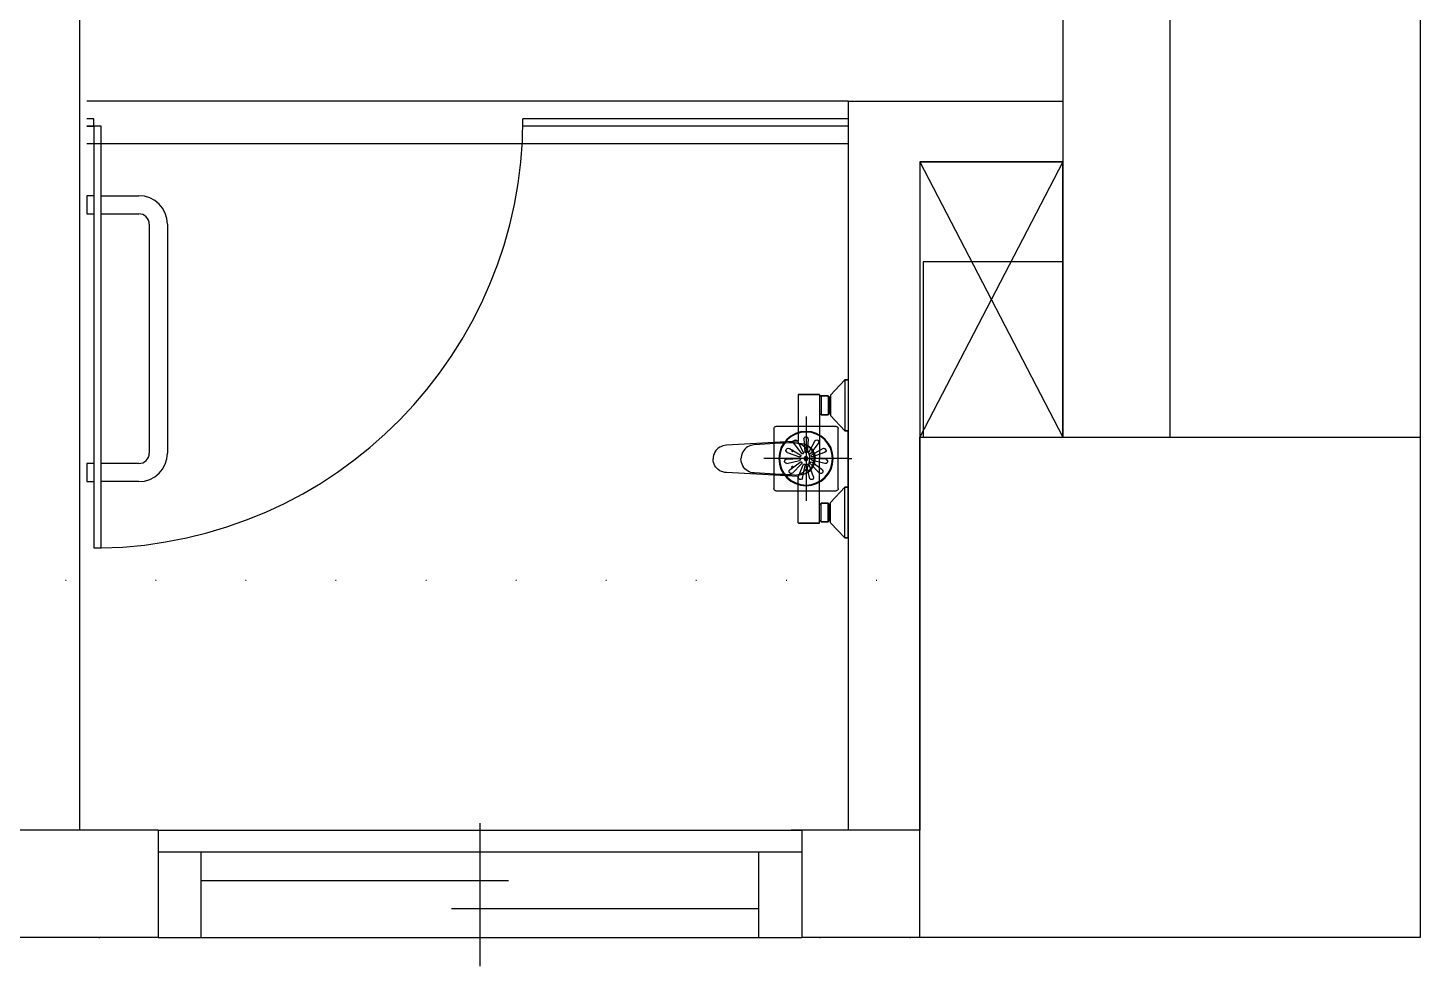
# Model space of a CAD drawing. Header units: millimetres. Extents: x 98197 to 106565, y 53890 to 60222.
# Drawn here: x 104638.1 to 104832.9, y 56351.6 to 56482.8 of the extents above; entities that cross this region are included whole.
import ezdxf

# ---------------------------------------------------------------- set-up
doc = ezdxf.new("R2010")
doc.units = ezdxf.units.MM
doc.header["$LTSCALE"] = 50
doc.header["$MEASUREMENT"] = 0
doc.linetypes.add('DOT', pattern=[0.25, 0, -0.25])
doc.layers.get('0').update_dxf_attribs({"color": 8, "linetype": 'CONTINUOUS'})
doc.layers.add('00', color=7, linetype='DOT')

# ---------------------------------------------------------------- blocks, each defined once
blk = doc.blocks.new('*U27', base_point=(551368.96, 44174.06))
for p, q in [((551368.96, 44185.56), (551368.96, 44165.56)), ((551323.96, 44166.56), (551323.96, 44181.56)), ((551413.96, 44181.56), (551323.96, 44181.56)), ((551329.96, 44181.56), (551329.96, 44169.56)), ((551407.96, 44181.56), (551407.96, 44169.56)), ((551413.96, 44166.56), (551413.96, 44181.56)), ((551329.96, 44177.56), (551372.96, 44177.56)), ((551407.96, 44173.56), (551364.96, 44173.56)), ((551413.96, 44169.56), (551323.96, 44169.56)), ((551413.96, 44166.56), (551323.96, 44166.56))]:
    blk.add_line(p, q)
blk = doc.blocks.new('1247A')
for p, q in [((-13298.51, 8267.25), (-13298.01, 8267.25)), ((-13298.01, 8267.25), (-13298.51, 8267.25)), ((-13298.51, 8267.25), (-13298.51, 8267.12)), ((-13298.01, 8267.25), (-13296.01, 8265.12)), ((-13298.01, 8267.25), (-13296.01, 8265.12)), ((-13298.01, 8267.25), (-13298.01, 8267.12)), ((-13298.51, 8267.12), (-13298.51, 8266.77)), ((-13298.51, 8266.77), (-13298.51, 8266.2)), ((-13298.51, 8266.2), (-13298.51, 8265.46)), ((-13298.51, 8265.46), (-13298.51, 8264.61)), ((-13298.01, 8267.12), (-13298.01, 8266.77)), ((-13298.01, 8266.77), (-13298.01, 8266.2)), ((-13298.01, 8266.2), (-13298.01, 8265.46)), ((-13298.01, 8265.46), (-13298.01, 8264.61)), ((-13294.01, 8265.2), (-13294.51, 8265.2)), ((-13294.51, 8265.2), (-13294.01, 8265.2)), ((-13294.51, 8265.2), (-13294.51, 8265.14)), ((-13293.51, 8265.2), (-13294.01, 8265.2)), ((-13294.01, 8265.2), (-13293.51, 8265.2)), ((-13293, 8265.2), (-13293.51, 8265.2)), ((-13293.51, 8265.2), (-13293, 8265.2)), ((-13293, 8265.2), (-13292.54, 8265.2)), ((-13292.54, 8265.2), (-13293, 8265.2)), ((-13292.54, 8265.2), (-13292.13, 8265.2)), ((-13292.13, 8265.2), (-13292.54, 8265.2)), ((-13292.13, 8265.2), (-13291.82, 8265.2)), ((-13291.82, 8265.2), (-13292.13, 8265.2)), ((-13291.82, 8265.2), (-13291.63, 8265.2)), ((-13291.63, 8265.2), (-13291.82, 8265.2)), ((-13291.63, 8265.2), (-13291.55, 8265.2)), ((-13291.55, 8265.2), (-13291.63, 8265.2)), ((-13291.55, 8265.2), (-13291.51, 8265.14)), ((-13298.51, 8264.61), (-13298.51, 8263.7)), ((-13298.51, 8263.7), (-13298.51, 8262.79)), ((-13298.01, 8264.61), (-13298.01, 8263.7)), ((-13298.01, 8263.7), (-13298.01, 8262.79)), ((-13296.01, 8265.12), (-13296.01, 8265.07)), ((-13296.01, 8265.07), (-13296.01, 8264.93)), ((-13296.01, 8264.93), (-13296.01, 8264.82)), ((-13296.01, 8264.93), (-13296.01, 8264.7)), ((-13296.01, 8264.82), (-13295.91, 8264.82)), ((-13296.01, 8264.82), (-13296.01, 8264.77)), ((-13295.91, 8264.82), (-13296.01, 8264.82)), ((-13296.01, 8264.77), (-13296.01, 8264.66)), ((-13296.01, 8264.7), (-13296.01, 8264.41)), ((-13296.01, 8264.66), (-13296.01, 8264.49)), ((-13296.01, 8264.49), (-13296.01, 8264.26)), ((-13296.01, 8264.41), (-13296.01, 8264.06)), ((-13296.01, 8264.26), (-13296.01, 8263.98)), ((-13296.01, 8264.06), (-13296.01, 8263.7)), ((-13296.01, 8263.98), (-13296.01, 8263.7)), ((-13296.01, 8263.7), (-13296.01, 8263.33)), ((-13296.01, 8263.7), (-13296.01, 8263.42)), ((-13296.01, 8263.42), (-13296.01, 8263.14)), ((-13296.01, 8263.33), (-13296.01, 8262.99)), ((-13295.71, 8265.02), (-13295.91, 8264.82)), ((-13295.91, 8264.82), (-13295.91, 8264.77)), ((-13295.91, 8264.77), (-13295.91, 8264.66)), ((-13295.91, 8264.66), (-13295.91, 8264.49)), ((-13295.91, 8264.49), (-13295.91, 8264.26)), ((-13295.91, 8264.26), (-13295.91, 8263.98)), ((-13295.91, 8263.98), (-13295.91, 8263.7)), ((-13295.91, 8263.7), (-13295.91, 8263.42)), ((-13295.91, 8263.42), (-13295.91, 8263.14)), ((-13295.71, 8265.02), (-13295.51, 8265.02)), ((-13295.51, 8265.02), (-13295.71, 8265.02)), ((-13295.71, 8265.02), (-13295.71, 8264.97)), ((-13295.71, 8264.97), (-13295.71, 8262.38)), ((-13295.51, 8265.02), (-13295.21, 8265.02)), ((-13295.21, 8265.02), (-13295.51, 8265.02)), ((-13294.91, 8265.02), (-13295.21, 8265.02)), ((-13295.21, 8265.02), (-13294.91, 8265.02)), ((-13294.91, 8265.02), (-13294.71, 8265.02)), ((-13294.71, 8265.02), (-13294.91, 8265.02)), ((-13294.71, 8265.02), (-13294.51, 8264.82)), ((-13294.71, 8265.02), (-13294.71, 8264.97)), ((-13294.71, 8264.97), (-13294.71, 8262.38)), ((-13294.51, 8265.14), (-13294.51, 8256.2)), ((-13294.51, 8265.14), (-13294.51, 8256.2)), ((-13291.51, 8265.14), (-13291.51, 8258.66)), ((-13291.51, 8265.14), (-13291.51, 8258.66)), ((-13298.51, 8262.79), (-13298.51, 8261.93)), ((-13298.51, 8261.93), (-13298.51, 8261.19)), ((-13298.01, 8262.79), (-13298.01, 8261.93)), ((-13296.01, 8262.28), (-13298.01, 8260.15)), ((-13298.01, 8261.93), (-13298.01, 8261.19)), ((-13296.01, 8263.14), (-13296.01, 8262.91)), ((-13296.01, 8262.99), (-13296.01, 8262.7)), ((-13296.01, 8262.91), (-13296.01, 8262.74)), ((-13296.01, 8262.74), (-13296.01, 8262.62)), ((-13296.01, 8262.7), (-13296.01, 8262.47)), ((-13296.01, 8262.62), (-13296.01, 8262.58)), ((-13296.01, 8262.58), (-13296.01, 8262.47)), ((-13296.01, 8262.58), (-13295.91, 8262.58)), ((-13295.91, 8262.58), (-13296.01, 8262.58)), ((-13296.01, 8262.47), (-13296.01, 8262.33)), ((-13296.01, 8262.33), (-13296.01, 8262.28)), ((-13295.91, 8263.14), (-13295.91, 8262.91)), ((-13295.91, 8262.91), (-13295.91, 8262.74)), ((-13295.91, 8262.74), (-13295.91, 8262.62)), ((-13295.91, 8262.62), (-13295.91, 8262.58)), ((-13295.91, 8262.58), (-13295.71, 8262.38)), ((-13295.21, 8262.38), (-13295.71, 8262.38)), ((-13295.71, 8262.38), (-13295.21, 8262.38)), ((-13294.91, 8262.38), (-13295.21, 8262.38)), ((-13295.21, 8262.38), (-13294.91, 8262.38)), ((-13294.91, 8262.38), (-13294.71, 8262.38)), ((-13294.71, 8262.38), (-13294.91, 8262.38)), ((-13294.51, 8262.58), (-13294.71, 8262.38)), ((-13298.51, 8261.19), (-13298.51, 8260.63)), ((-13298.51, 8260.63), (-13298.51, 8260.28)), ((-13298.51, 8260.28), (-13298.51, 8260.15)), ((-13298.51, 8260.15), (-13298.01, 8260.15)), ((-13298.01, 8260.15), (-13298.51, 8260.15)), ((-13298.51, 8252.25), (-13298.51, 8260.15)), ((-13298.01, 8261.19), (-13298.01, 8260.63)), ((-13298.01, 8260.63), (-13298.01, 8260.28)), ((-13298.01, 8260.28), (-13298.01, 8260.15)), ((-13293.27, 8257.76), (-13293.61, 8257.29)), ((-13293.32, 8257.54), (-13293.48, 8257.29)), ((-13293.14, 8257.75), (-13293.32, 8257.54)), ((-13292.81, 8258.11), (-13293.27, 8257.76)), ((-13292.95, 8257.94), (-13293.14, 8257.75)), ((-13292.72, 8258.11), (-13292.95, 8257.94)), ((-13292.69, 8257.57), (-13292.85, 8257.33)), ((-13292.29, 8258.32), (-13292.81, 8258.11)), ((-13292.48, 8258.22), (-13292.72, 8258.11)), ((-13292.5, 8257.79), (-13292.69, 8257.57)), ((-13292.3, 8257.98), (-13292.5, 8257.79)), ((-13292.06, 8258.16), (-13292.3, 8257.98)), ((-13291.98, 8258.37), (-13292.29, 8258.32)), ((-13291.98, 8258.37), (-13292.29, 8258.32)), ((-13291.81, 8258.28), (-13292.06, 8258.16)), ((-13291.28, 8258.43), (-13291.98, 8258.37)), ((-13291.55, 8258.37), (-13291.81, 8258.28)), ((-13291.28, 8258.43), (-13291.55, 8258.37)), ((-13291.51, 8258.66), (-13281.48, 8258.1)), ((-13290.99, 8258.46), (-13291.28, 8258.43)), ((-13290.99, 8258.46), (-13290.58, 8258.45)), ((-13290.77, 8257.41), (-13290.79, 8257.38)), ((-13290.75, 8257.42), (-13290.77, 8257.41)), ((-13290.72, 8257.43), (-13290.75, 8257.42)), ((-13290.7, 8257.43), (-13290.72, 8257.43)), ((-13290.7, 8257.43), (-13290.67, 8257.43)), ((-13290.67, 8257.43), (-13290.65, 8257.42)), ((-13290.65, 8257.42), (-13290.63, 8257.41)), ((-13290.63, 8257.41), (-13290.61, 8257.38)), ((-13290.58, 8258.45), (-13290.21, 8258.44)), ((-13290.21, 8258.44), (-13289.79, 8258.42)), ((-13289.79, 8258.42), (-13289.36, 8258.4)), ((-13289.36, 8258.4), (-13289.05, 8258.38)), ((-13289.05, 8258.38), (-13285.35, 8258.15)), ((-13285.35, 8258.15), (-13285.11, 8258.13)), ((-13285.11, 8258.13), (-13284.87, 8258.08)), ((-13284.87, 8258.08), (-13284.64, 8257.99)), ((-13284.64, 8257.99), (-13284.43, 8257.89)), ((-13284.43, 8257.89), (-13284.22, 8257.74)), ((-13284.22, 8257.74), (-13284.05, 8257.57)), ((-13284.05, 8257.57), (-13283.89, 8257.39)), ((-13281.48, 8258.1), (-13281.23, 8258.08)), ((-13281.23, 8258.08), (-13280.99, 8258.03)), ((-13280.99, 8258.03), (-13280.76, 8257.95)), ((-13280.76, 8257.95), (-13280.54, 8257.85)), ((-13280.54, 8257.85), (-13280.33, 8257.7)), ((-13280.33, 8257.7), (-13280.16, 8257.54)), ((-13280.16, 8257.54), (-13280, 8257.36)), ((-13294.51, 8247.26), (-13294.51, 8256.2)), ((-13294.51, 8247.26), (-13294.51, 8256.2)), ((-13293.82, 8256.76), (-13293.9, 8256.2)), ((-13293.82, 8255.64), (-13293.9, 8256.2)), ((-13293.61, 8257.29), (-13293.82, 8256.76)), ((-13293.61, 8255.11), (-13293.82, 8255.64)), ((-13293.72, 8256.49), (-13293.74, 8256.2)), ((-13293.72, 8255.91), (-13293.74, 8256.2)), ((-13293.67, 8256.76), (-13293.72, 8256.49)), ((-13293.67, 8255.64), (-13293.72, 8255.91)), ((-13293.58, 8257.04), (-13293.67, 8256.76)), ((-13293.58, 8255.36), (-13293.67, 8255.64)), ((-13293.48, 8257.29), (-13293.58, 8257.04)), ((-13293.11, 8256.5), (-13293.13, 8256.2)), ((-13293.11, 8255.9), (-13293.13, 8256.2)), ((-13293.05, 8256.78), (-13293.11, 8256.5)), ((-13293.05, 8255.62), (-13293.11, 8255.9)), ((-13292.97, 8257.06), (-13293.05, 8256.78)), ((-13292.97, 8255.34), (-13293.05, 8255.62)), ((-13292.85, 8257.33), (-13292.97, 8257.06)), ((-13290.79, 8257.38), (-13290.8, 8257.36)), ((-13290.8, 8257.36), (-13290.8, 8257.33)), ((-13290.8, 8257.33), (-13290.8, 8257.31)), ((-13290.8, 8257.31), (-13290.79, 8257.28)), ((-13290.79, 8257.28), (-13290.77, 8257.26)), ((-13290.77, 8257.26), (-13290.75, 8257.25)), ((-13290.75, 8257.25), (-13290.72, 8257.24)), ((-13290.72, 8257.24), (-13290.7, 8257.23)), ((-13290.67, 8257.24), (-13290.7, 8257.23)), ((-13290.65, 8257.25), (-13290.67, 8257.24)), ((-13290.63, 8257.26), (-13290.65, 8257.25)), ((-13290.61, 8257.28), (-13290.63, 8257.26)), ((-13290.61, 8257.38), (-13290.6, 8257.36)), ((-13290.6, 8257.31), (-13290.61, 8257.28)), ((-13290.6, 8257.36), (-13290.6, 8257.33)), ((-13290.6, 8257.33), (-13290.6, 8257.31)), ((-13283.89, 8257.39), (-13283.75, 8257.17)), ((-13283.75, 8257.17), (-13283.65, 8256.95)), ((-13283.65, 8256.95), (-13283.57, 8256.7)), ((-13283.65, 8255.45), (-13283.57, 8255.7)), ((-13283.57, 8256.7), (-13283.52, 8256.46)), ((-13283.57, 8255.7), (-13283.52, 8255.94)), ((-13283.52, 8256.46), (-13283.5, 8256.2)), ((-13283.52, 8255.94), (-13283.5, 8256.2)), ((-13280, 8257.36), (-13279.85, 8257.15)), ((-13279.85, 8257.15), (-13279.75, 8256.93)), ((-13279.85, 8255.25), (-13279.75, 8255.47)), ((-13279.75, 8256.93), (-13279.68, 8256.69)), ((-13279.75, 8256.93), (-13279.68, 8256.69)), ((-13279.75, 8255.47), (-13279.68, 8255.71)), ((-13279.75, 8255.47), (-13279.68, 8255.71)), ((-13279.68, 8256.69), (-13279.63, 8256.45)), ((-13279.68, 8256.69), (-13279.63, 8256.45)), ((-13279.68, 8255.71), (-13279.63, 8255.95)), ((-13279.68, 8255.71), (-13279.63, 8255.95)), ((-13279.63, 8256.45), (-13279.61, 8256.2)), ((-13279.63, 8256.45), (-13279.61, 8256.2)), ((-13279.63, 8255.95), (-13279.61, 8256.2)), ((-13279.63, 8255.95), (-13279.61, 8256.2)), ((-13293.27, 8254.64), (-13293.61, 8255.11)), ((-13293.48, 8255.11), (-13293.58, 8255.36)), ((-13293.32, 8254.86), (-13293.48, 8255.11)), ((-13293.14, 8254.65), (-13293.32, 8254.86)), ((-13292.81, 8254.29), (-13293.27, 8254.64)), ((-13292.95, 8254.46), (-13293.14, 8254.65)), ((-13292.85, 8255.07), (-13292.97, 8255.34)), ((-13292.72, 8254.29), (-13292.95, 8254.46)), ((-13292.69, 8254.83), (-13292.85, 8255.07)), ((-13292.29, 8254.08), (-13292.81, 8254.29)), ((-13292.48, 8254.18), (-13292.72, 8254.29)), ((-13292.5, 8254.61), (-13292.69, 8254.83)), ((-13292.3, 8254.42), (-13292.5, 8254.61)), ((-13292.06, 8254.24), (-13292.3, 8254.42)), ((-13291.98, 8254.03), (-13292.29, 8254.08)), ((-13291.98, 8254.03), (-13292.29, 8254.08)), ((-13291.81, 8254.12), (-13292.06, 8254.24)), ((-13291.28, 8253.96), (-13291.98, 8254.03)), ((-13291.55, 8254.03), (-13291.81, 8254.12)), ((-13291.28, 8253.96), (-13291.55, 8254.03)), ((-13291.51, 8253.74), (-13281.48, 8254.3)), ((-13291.51, 8247.26), (-13291.51, 8253.74)), ((-13291.51, 8247.26), (-13291.51, 8253.74)), ((-13290.99, 8253.94), (-13291.28, 8253.96)), ((-13290.99, 8253.94), (-13290.58, 8253.95)), ((-13290.8, 8255.09), (-13290.79, 8255.11)), ((-13290.8, 8255.07), (-13290.8, 8255.09)), ((-13290.8, 8255.04), (-13290.8, 8255.07)), ((-13290.79, 8255.02), (-13290.8, 8255.04)), ((-13290.79, 8255.11), (-13290.77, 8255.14)), ((-13290.77, 8254.99), (-13290.79, 8255.02)), ((-13290.77, 8255.14), (-13290.75, 8255.15)), ((-13290.75, 8254.98), (-13290.77, 8254.99)), ((-13290.75, 8255.15), (-13290.72, 8255.16)), ((-13290.72, 8254.97), (-13290.75, 8254.98)), ((-13290.72, 8255.16), (-13290.7, 8255.17)), ((-13290.7, 8254.97), (-13290.72, 8254.97)), ((-13290.67, 8255.16), (-13290.7, 8255.17)), ((-13290.7, 8254.97), (-13290.67, 8254.97)), ((-13290.65, 8255.15), (-13290.67, 8255.16)), ((-13290.67, 8254.97), (-13290.65, 8254.98)), ((-13290.63, 8255.14), (-13290.65, 8255.15)), ((-13290.65, 8254.98), (-13290.63, 8254.99)), ((-13290.61, 8255.11), (-13290.63, 8255.14)), ((-13290.63, 8254.99), (-13290.61, 8255.02)), ((-13290.6, 8255.09), (-13290.61, 8255.11)), ((-13290.61, 8255.02), (-13290.6, 8255.04)), ((-13290.6, 8255.07), (-13290.6, 8255.09)), ((-13290.6, 8255.04), (-13290.6, 8255.07)), ((-13290.58, 8253.95), (-13290.21, 8253.96)), ((-13290.21, 8253.96), (-13289.79, 8253.98)), ((-13289.79, 8253.98), (-13289.36, 8254)), ((-13289.36, 8254), (-13289.05, 8254.02)), ((-13289.05, 8254.02), (-13285.35, 8254.25)), ((-13285.35, 8254.25), (-13285.11, 8254.27)), ((-13285.11, 8254.27), (-13284.87, 8254.32)), ((-13284.87, 8254.32), (-13284.64, 8254.41)), ((-13284.64, 8254.41), (-13284.43, 8254.51)), ((-13284.43, 8254.51), (-13284.22, 8254.66)), ((-13284.22, 8254.66), (-13284.05, 8254.83)), ((-13284.05, 8254.83), (-13283.89, 8255.01)), ((-13283.89, 8255.01), (-13283.75, 8255.23)), ((-13283.75, 8255.23), (-13283.65, 8255.45)), ((-13281.48, 8254.3), (-13281.23, 8254.32)), ((-13281.23, 8254.32), (-13280.99, 8254.37)), ((-13280.99, 8254.37), (-13280.76, 8254.45)), ((-13280.76, 8254.45), (-13280.54, 8254.55)), ((-13280.54, 8254.55), (-13280.33, 8254.7)), ((-13280.33, 8254.7), (-13280.16, 8254.86)), ((-13280.16, 8254.86), (-13280, 8255.04)), ((-13280, 8255.04), (-13279.85, 8255.25)), ((-13298.01, 8252.25), (-13298.51, 8252.25)), ((-13298.51, 8252.12), (-13298.51, 8252.25)), ((-13298.51, 8252.25), (-13298.01, 8252.25)), ((-13298.51, 8251.77), (-13298.51, 8252.12)), ((-13298.51, 8251.2), (-13298.51, 8251.77)), ((-13296.01, 8250.12), (-13298.01, 8252.25)), ((-13298.01, 8252.12), (-13298.01, 8252.25)), ((-13298.01, 8251.77), (-13298.01, 8252.12)), ((-13298.01, 8251.2), (-13298.01, 8251.77)), ((-13298.51, 8250.46), (-13298.51, 8251.2)), ((-13298.51, 8249.61), (-13298.51, 8250.46)), ((-13298.51, 8248.7), (-13298.51, 8249.61)), ((-13298.01, 8250.46), (-13298.01, 8251.2)), ((-13298.01, 8249.61), (-13298.01, 8250.46)), ((-13298.01, 8248.7), (-13298.01, 8249.61)), ((-13296.01, 8250.07), (-13296.01, 8250.12)), ((-13296.01, 8249.93), (-13296.01, 8250.07)), ((-13296.01, 8249.7), (-13296.01, 8249.93)), ((-13296.01, 8249.82), (-13296.01, 8249.93)), ((-13295.91, 8249.82), (-13296.01, 8249.82)), ((-13296.01, 8249.77), (-13296.01, 8249.82)), ((-13296.01, 8249.82), (-13295.91, 8249.82)), ((-13296.01, 8249.66), (-13296.01, 8249.77)), ((-13296.01, 8249.41), (-13296.01, 8249.7)), ((-13296.01, 8249.49), (-13296.01, 8249.66)), ((-13295.91, 8249.82), (-13295.71, 8250.02)), ((-13295.91, 8249.77), (-13295.91, 8249.82)), ((-13295.91, 8249.66), (-13295.91, 8249.77)), ((-13295.91, 8249.49), (-13295.91, 8249.66)), ((-13295.71, 8250.02), (-13295.21, 8250.02)), ((-13295.71, 8247.43), (-13295.71, 8250.02)), ((-13295.21, 8250.02), (-13295.71, 8250.02)), ((-13295.21, 8250.02), (-13294.91, 8250.02)), ((-13294.91, 8250.02), (-13295.21, 8250.02)), ((-13294.71, 8250.02), (-13294.91, 8250.02)), ((-13294.91, 8250.02), (-13294.71, 8250.02)), ((-13294.51, 8249.82), (-13294.71, 8250.02)), ((-13294.71, 8247.43), (-13294.71, 8250.02)), ((-13298.51, 8247.79), (-13298.51, 8248.7)), ((-13298.51, 8246.93), (-13298.51, 8247.79)), ((-13298.01, 8247.79), (-13298.01, 8248.7)), ((-13298.01, 8246.93), (-13298.01, 8247.79)), ((-13296.01, 8249.26), (-13296.01, 8249.49)), ((-13296.01, 8249.06), (-13296.01, 8249.41)), ((-13296.01, 8248.98), (-13296.01, 8249.26)), ((-13296.01, 8248.7), (-13296.01, 8249.06)), ((-13296.01, 8248.7), (-13296.01, 8248.98)), ((-13296.01, 8248.42), (-13296.01, 8248.7)), ((-13296.01, 8248.33), (-13296.01, 8248.7)), ((-13296.01, 8248.14), (-13296.01, 8248.42)), ((-13296.01, 8247.99), (-13296.01, 8248.33)), ((-13296.01, 8247.91), (-13296.01, 8248.14)), ((-13296.01, 8247.7), (-13296.01, 8247.99)), ((-13296.01, 8247.74), (-13296.01, 8247.91)), ((-13296.01, 8247.62), (-13296.01, 8247.74)), ((-13296.01, 8247.47), (-13296.01, 8247.7)), ((-13295.91, 8249.26), (-13295.91, 8249.49)), ((-13295.91, 8248.98), (-13295.91, 8249.26)), ((-13295.91, 8248.7), (-13295.91, 8248.98)), ((-13295.91, 8248.42), (-13295.91, 8248.7)), ((-13295.91, 8248.14), (-13295.91, 8248.42)), ((-13295.91, 8247.91), (-13295.91, 8248.14)), ((-13295.91, 8247.74), (-13295.91, 8247.91)), ((-13295.91, 8247.62), (-13295.91, 8247.74)), ((-13298.51, 8246.19), (-13298.51, 8246.93)), ((-13298.51, 8245.63), (-13298.51, 8246.19)), ((-13298.01, 8245.15), (-13296.01, 8247.28)), ((-13298.01, 8245.15), (-13296.01, 8247.28)), ((-13298.01, 8246.19), (-13298.01, 8246.93)), ((-13298.01, 8245.63), (-13298.01, 8246.19)), ((-13296.01, 8247.58), (-13296.01, 8247.62)), ((-13295.91, 8247.58), (-13296.01, 8247.58)), ((-13296.01, 8247.58), (-13295.91, 8247.58)), ((-13296.01, 8247.47), (-13296.01, 8247.58)), ((-13296.01, 8247.33), (-13296.01, 8247.47)), ((-13296.01, 8247.28), (-13296.01, 8247.33)), ((-13295.91, 8247.58), (-13295.91, 8247.62)), ((-13295.71, 8247.38), (-13295.91, 8247.58)), ((-13295.71, 8247.38), (-13295.71, 8247.43)), ((-13295.51, 8247.38), (-13295.71, 8247.38)), ((-13295.71, 8247.38), (-13295.51, 8247.38)), ((-13295.21, 8247.38), (-13295.51, 8247.38)), ((-13295.51, 8247.38), (-13295.21, 8247.38)), ((-13295.21, 8247.38), (-13294.91, 8247.38)), ((-13294.91, 8247.38), (-13295.21, 8247.38)), ((-13294.71, 8247.38), (-13294.91, 8247.38)), ((-13294.91, 8247.38), (-13294.71, 8247.38)), ((-13294.71, 8247.38), (-13294.51, 8247.58)), ((-13294.71, 8247.38), (-13294.71, 8247.43)), ((-13294.51, 8247.2), (-13294.51, 8247.26)), ((-13294.51, 8247.2), (-13294.01, 8247.2)), ((-13294.01, 8247.2), (-13294.51, 8247.2)), ((-13294.01, 8247.2), (-13293.51, 8247.2)), ((-13293.51, 8247.2), (-13294.01, 8247.2)), ((-13293.51, 8247.2), (-13293, 8247.2)), ((-13293, 8247.2), (-13293.51, 8247.2)), ((-13292.54, 8247.2), (-13293, 8247.2)), ((-13293, 8247.2), (-13292.54, 8247.2)), ((-13292.13, 8247.2), (-13292.54, 8247.2)), ((-13292.54, 8247.2), (-13292.13, 8247.2)), ((-13291.82, 8247.2), (-13292.13, 8247.2)), ((-13292.13, 8247.2), (-13291.82, 8247.2)), ((-13291.63, 8247.2), (-13291.82, 8247.2)), ((-13291.82, 8247.2), (-13291.63, 8247.2)), ((-13291.55, 8247.2), (-13291.63, 8247.2)), ((-13291.63, 8247.2), (-13291.55, 8247.2)), ((-13291.55, 8247.2), (-13291.51, 8247.26)), ((-13298.51, 8245.28), (-13298.51, 8245.63)), ((-13298.51, 8245.15), (-13298.51, 8245.28)), ((-13298.01, 8245.15), (-13298.51, 8245.15)), ((-13298.51, 8245.15), (-13298.01, 8245.15)), ((-13298.01, 8245.28), (-13298.01, 8245.63)), ((-13298.01, 8245.15), (-13298.01, 8245.28))]:
    blk.add_line(p, q)
at = {"color": 3}
blk.add_line((-13298.51, 8256.25), (-13299.01, 8256.25), dxfattribs=at)
blk = doc.blocks.new('10D')
at = {"color": 8}
for p, q in [((-31142.94, 14854.47), (-31142.94, 14842.67)), ((-31148.84, 14848.57), (-31137.04, 14848.57))]:
    blk.add_line(p, q, dxfattribs=at)
at = {"color": 9, "true_color": 0xc9c9c9}
for p, q in [((-31147.44, 14844.37), (-31147.44, 14852.77)), ((-31147.14, 14853.07), (-31138.74, 14853.07)), ((-31138.44, 14852.77), (-31138.44, 14844.37)), ((-31145.32, 14849.99), (-31143.75, 14849.1)), ((-31144.65, 14850.68), (-31143.58, 14849.29)), ((-31144.18, 14851.05), (-31143.33, 14849.45)), ((-31143.24, 14851.27), (-31143.09, 14849.52)), ((-31142.64, 14851.32), (-31142.79, 14849.52)), ((-31141.73, 14851), (-31142.56, 14849.45)), ((-31141.21, 14850.72), (-31142.3, 14849.29)), ((-31140.61, 14849.96), (-31142.14, 14849.1)), ((-31145.71, 14848.48), (-31143.91, 14848.59)), ((-31145.57, 14847.89), (-31143.86, 14848.29)), ((-31145.52, 14849.42), (-31143.87, 14848.83)), ((-31145.22, 14847), (-31143.76, 14848.06)), ((-31144.79, 14846.58), (-31143.56, 14847.84)), ((-31143.14, 14848.62), (-31143.14, 14848.52)), ((-31143.14, 14848.62), (-31143.04, 14848.62)), ((-31143.14, 14848.52), (-31143.09, 14848.52)), ((-31143.14, 14848.52), (-31143.04, 14848.52)), ((-31142.99, 14848.77), (-31142.89, 14848.77)), ((-31142.99, 14848.67), (-31142.99, 14848.77)), ((-31142.99, 14848.38), (-31142.99, 14848.47)), ((-31142.99, 14848.38), (-31142.89, 14848.38)), ((-31142.89, 14848.67), (-31142.89, 14848.77)), ((-31142.89, 14848.38), (-31142.89, 14848.47)), ((-31142.75, 14848.62), (-31142.84, 14848.62)), ((-31142.75, 14848.52), (-31142.84, 14848.52)), ((-31142.79, 14848.52), (-31142.75, 14848.52)), ((-31142.75, 14848.62), (-31142.75, 14848.52)), ((-31141.06, 14846.54), (-31142.32, 14847.84)), ((-31140.71, 14847.03), (-31142.13, 14848.06)), ((-31140.26, 14847.88), (-31142.03, 14848.29)), ((-31140.32, 14849.44), (-31142.02, 14848.83)), ((-31140.23, 14848.48), (-31141.98, 14848.59)), ((-31144.01, 14846.02), (-31143.36, 14847.7)), ((-31143.42, 14845.9), (-31143.07, 14847.62)), ((-31142.46, 14845.85), (-31142.82, 14847.62)), ((-31141.9, 14846.06), (-31142.53, 14847.7)), ((-31138.74, 14844.07), (-31147.14, 14844.07))]:
    blk.add_line(p, q, dxfattribs=at)
for radius in [3.8, 3.7, 0.275]:
    blk.add_circle((-31142.94, 14848.57), radius, dxfattribs=at)
for centre, radius, start, end in [((-31147.14, 14852.77), 0.3, 90, 180), ((-31138.74, 14852.77), 0.3, 0, 90), ((-31145.45, 14849.71), 0.3, 65.4545, 254.9818), ((-31144.43, 14850.89), 0.3, 32.7273, 222.2546), ((-31142.94, 14851.32), 0.3, 0, 189.5273), ((-31141.46, 14850.89), 0.3, 327.2727, 156.8), ((-31140.44, 14849.71), 0.3, 294.5455, 124.0727), ((-31145.67, 14848.18), 0.3, 98.1818, 287.7091), ((-31143.88, 14848.44), 0.15, 278.1818, 98.1818), ((-31143.81, 14848.97), 0.15, 245.4545, 65.4545), ((-31143.66, 14847.95), 0.15, 310.9091, 130.9091), ((-31143.46, 14849.37), 0.15, 212.7273, 32.7273), ((-31143.21, 14847.66), 0.15, 343.6364, 163.6364), ((-31142.94, 14849.52), 0.15, 180, 0), ((-31143.04, 14848.67), 0.05, 270, 0), ((-31143.04, 14848.47), 0.05, 0, 90), ((-31142.84, 14848.67), 0.05, 180, 270), ((-31142.84, 14848.47), 0.05, 90, 180), ((-31142.68, 14847.66), 0.15, 16.3636, 196.3636), ((-31142.43, 14849.37), 0.15, 147.2727, 327.2727), ((-31142.23, 14847.95), 0.15, 49.0909, 229.0909), ((-31142.08, 14848.97), 0.15, 114.5455, 294.5455), ((-31142, 14848.44), 0.15, 81.8182, 261.8182), ((-31140.22, 14848.18), 0.3, 261.8182, 91.3455), ((-31145.02, 14846.77), 0.3, 130.9091, 320.4364), ((-31143.72, 14845.93), 0.3, 163.6364, 353.1636), ((-31142.17, 14845.93), 0.3, 196.3636, 25.8909), ((-31140.87, 14846.77), 0.3, 229.0909, 58.6182), ((-31147.14, 14844.37), 0.3, 180, 270), ((-31138.74, 14844.37), 0.3, 270, 0)]:
    blk.add_arc(centre, radius, start, end, dxfattribs=at)

msp = doc.modelspace()

# ---------------------------------------------------------------- linework, layer by layer
for p, q in [((104645.357, 56370.566), (104645.357, 56635.566)), ((104782.857, 56635.566), (104782.857, 56425.566)), ((104797.857, 56620.566), (104797.857, 56425.566)), ((104832.857, 56620.566), (104832.857, 56400.566)), ((104752.857, 56472.566), (104646.357, 56472.566)), ((104647.357, 56470.066), (104646.357, 56470.066)), ((104752.857, 56470.066), (104707.357, 56470.066)), ((104648.357, 56469.066), (104646.357, 56469.066)), ((104752.857, 56469.066), (104707.349, 56469.066)), ((104752.857, 56466.566), (104646.357, 56466.566)), ((104782.857, 56464.066), (104762.857, 56425.566)), ((104762.857, 56464.066), (104782.857, 56425.566)), ((104762.857, 56425.566), (104782.857, 56425.566)), ((104656.357, 56370.566), (104394.357, 56370.566)), ((104762.857, 56370.566), (104744.857, 56370.566)), ((104656.357, 56355.566), (104584.357, 56355.566)), ((104797.857, 56355.566), (104746.357, 56355.566))]:
    msp.add_line(p, q)
at = {"extrusion": (0, 0, -1)}
for p, q in [((104752.857, 56472.566), (104752.857, 56370.566)), ((104752.857, 56472.566), (104782.857, 56472.566)), ((104762.857, 56464.066), (104762.857, 56370.566)), ((104762.857, 56464.066), (104782.857, 56464.066))]:
    msp.add_line(p, q, dxfattribs=at)
at = {"lineweight": -3}
msp.add_line((104647.357, 56470.066), (104646.357, 56470.066), dxfattribs=at)
at = {"lineweight": -3, "ltscale": 0.01}
for p, q in [((104647.357, 56469.066, 0), (104647.357, 56470.066)), ((104646.357, 56469.066, 0), (104647.357, 56469.066, 0)), ((104648.357, 56469.066, 0), (104647.357, 56469.066, 0)), ((104647.357, 56469.066, 0), (104647.358, 56410.066, 0)), ((104648.358, 56410.066, 0), (104648.357, 56469.066, 0)), ((104646.358, 56459.336, 0), (104646.358, 56456.796, 0)), ((104647.358, 56459.336, 0), (104646.358, 56459.336, 0)), ((104648.358, 56459.336, 0), (104653.628, 56459.336, 0)), ((104646.358, 56456.796, 0), (104647.358, 56456.796, 0)), ((104648.358, 56456.796, 0), (104653.628, 56456.796, 0)), ((104655.088, 56455.336, 0), (104655.088, 56423.333, 0)), ((104657.628, 56455.336, 0), (104657.628, 56423.331, 0)), ((104647.358, 56421.876, 0), (104646.358, 56421.876, 0)), ((104646.358, 56421.876, 0), (104646.358, 56419.336, 0)), ((104653.628, 56421.876, 0), (104648.358, 56421.876, 0)), ((104646.358, 56419.336, 0), (104647.358, 56419.336, 0)), ((104653.628, 56419.336, 0), (104648.358, 56419.336, 0)), ((104647.358, 56410.066, 0), (104648.358, 56410.066, 0))]:
    msp.add_line(p, q, dxfattribs=at)
for points in [[(104782.857, 56464.066), (104762.857, 56464.066), (104762.857, 56425.566), (104782.857, 56425.566)], [(104763.357, 56425.566), (104782.857, 56425.566), (104782.857, 56450.066), (104763.357, 56450.066)], [(104832.857, 56355.566), (104762.857, 56355.566), (104762.857, 56425.566), (104832.857, 56425.566)]]:
    msp.add_lwpolyline(points, close=True)
msp.add_arc((104647.343, 56470.072, 0), 60.014, 270.96847, 359.99454)
for centre, radius, start, end in [((104653.628, 56455.336, 0), 4, 0.00008, 90.00008), ((104653.628, 56455.336, 0), 1.46, 0.00008, 90.00008), ((104653.628, 56423.336, 0), 4, 270.00008, 0.00008), ((104653.628, 56423.336, 0), 1.46, 270.00008, 0.00008)]:
    msp.add_arc(centre, radius, start, end, dxfattribs=at)
at = {"layer": '00'}
for p, q in [((104782.857, 57025.566), (104782.857, 56425.566)), ((104832.857, 57025.566), (104832.857, 56425.566)), ((104265.357, 56405.566), (104762.857, 56405.566)), ((104622.857, 56355.566), (104762.857, 56355.566))]:
    msp.add_line(p, q, dxfattribs=at)
msp.add_lwpolyline([(104832.857, 56355.566), (104762.857, 56355.566), (104762.857, 56425.566), (104832.857, 56425.566)], close=True, dxfattribs=at)

# ---------------------------------------------------------------- block references
at = {"xscale": -1}
for name, p in [('1247A', (91454.351, 48166.317)), ('10D', (73604.013, 41573.995))]:
    msp.add_blockref(name, p, dxfattribs=at)
at = {"rotation": 180}
msp.add_blockref('*U27', (104701.357, 56363.066), dxfattribs=at)

doc.saveas('drawing.dxf')
